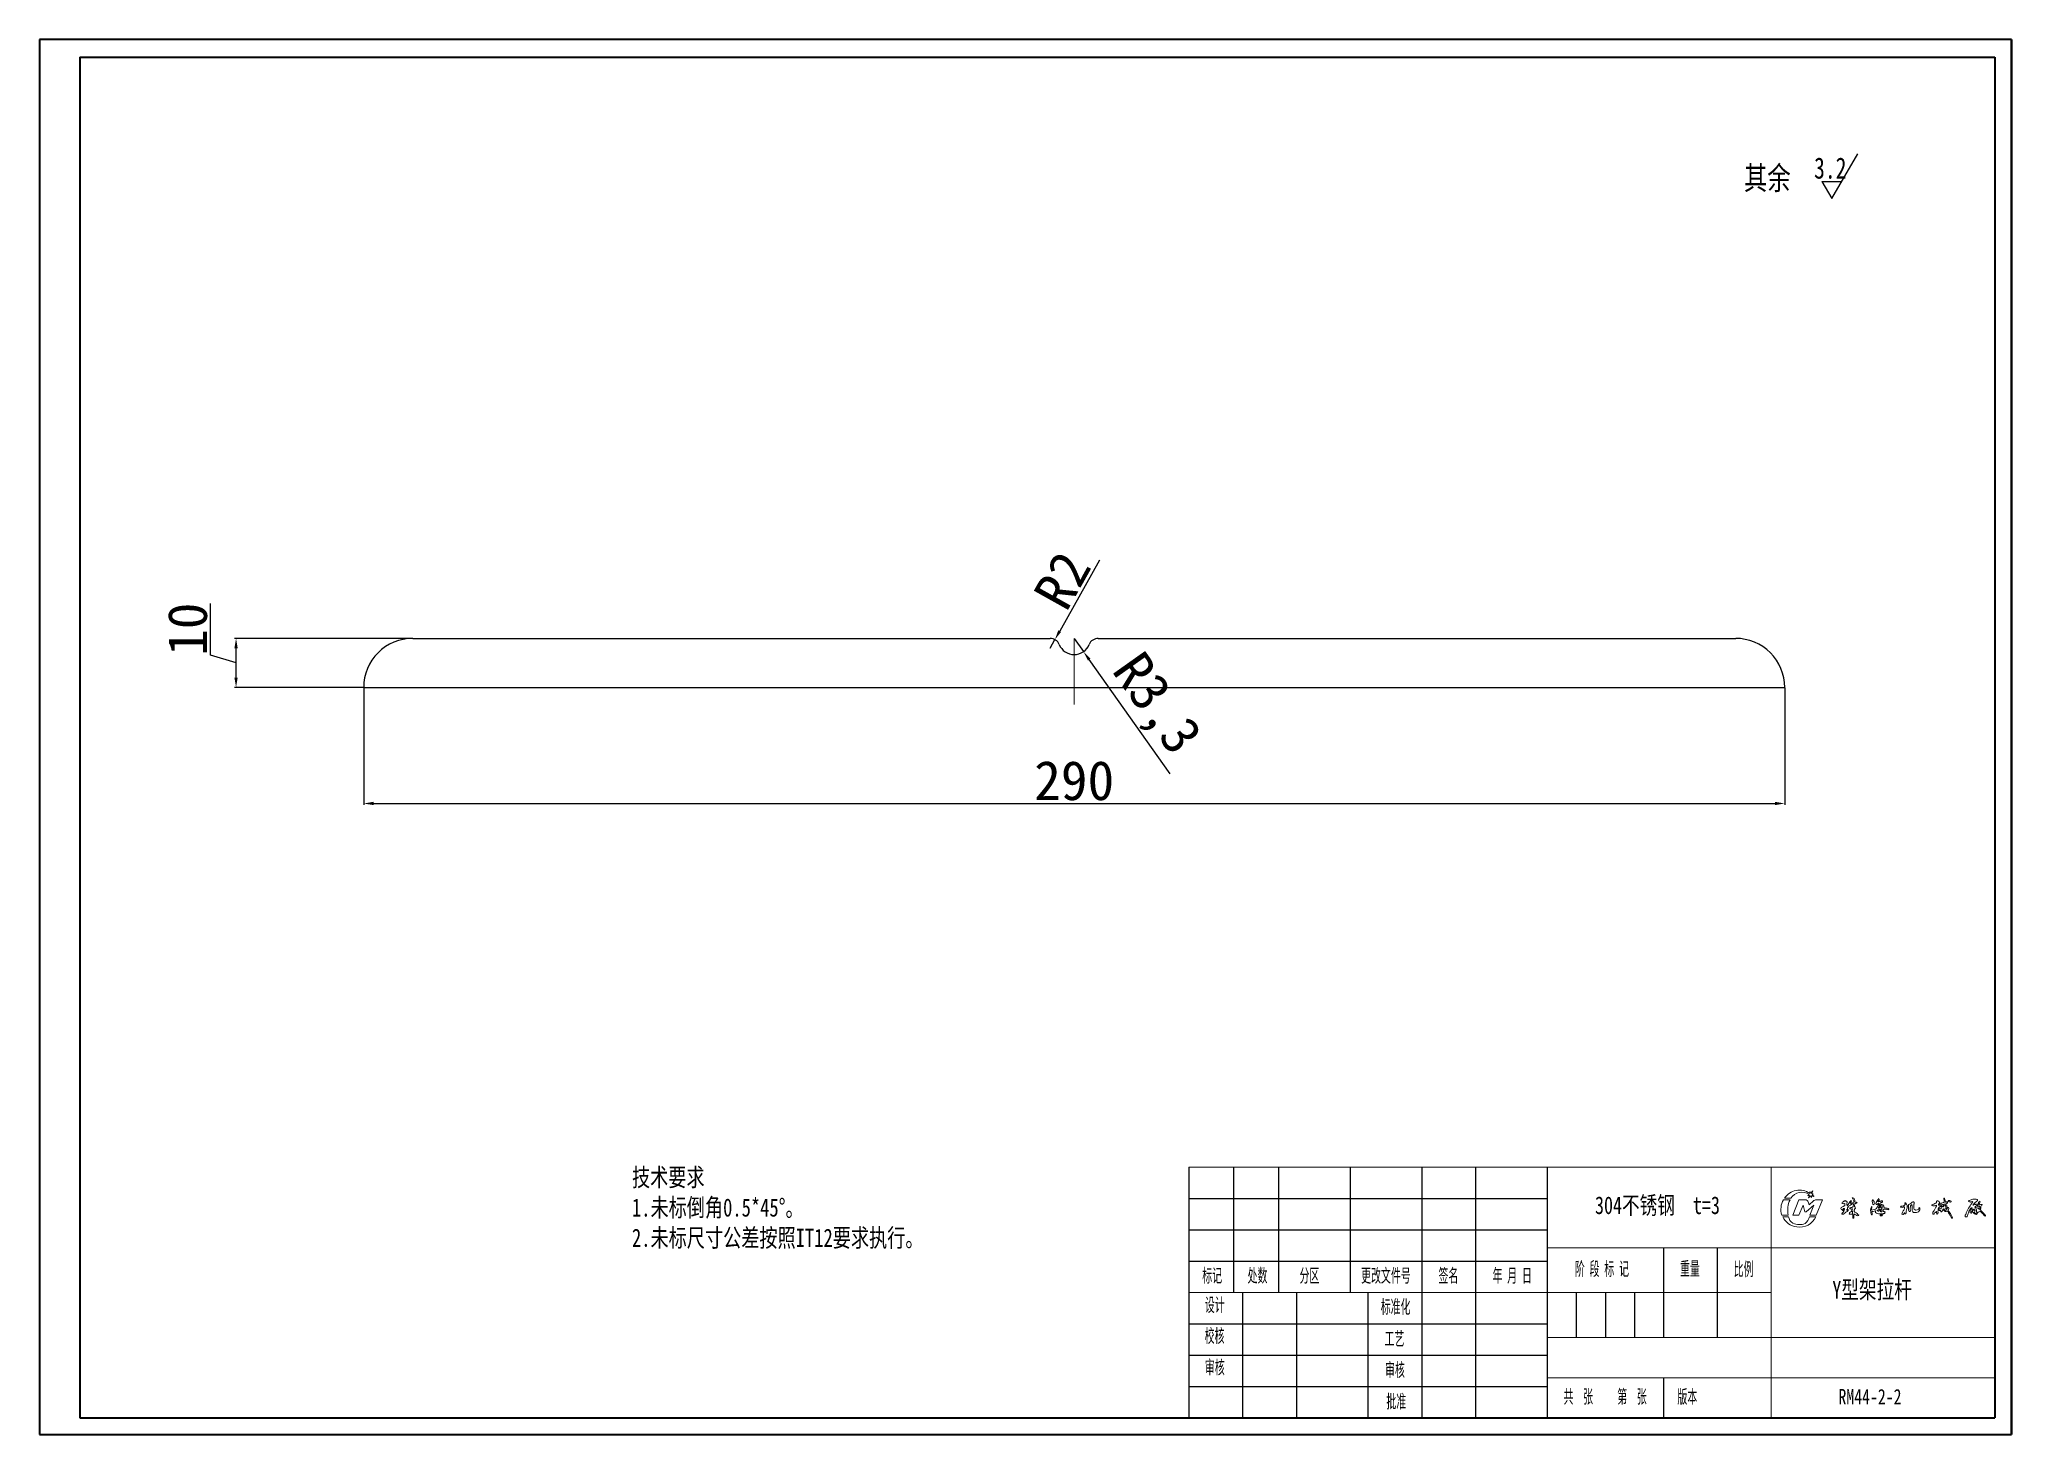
# Model space of a CAD drawing. Header units: millimetres. Extents: x 33 to 1854, y -1438 to 193.
# Drawn here: x 1451.3 to 1853.7, y -1437.9 to -1153.2 of the extents above; entities outside this region: 16.
import ezdxf

# ---------------------------------------------------------------- set-up
doc = ezdxf.new("R2010")
doc.units = ezdxf.units.MM
doc.linetypes.add('ACAD_ISO04W100', pattern=[30, 24, -3, 0, -3])
for name, color, linetype in [('10', 7, 'Continuous'), ('5', 7, 'Continuous'), ('9', 7, 'Continuous')]:
    doc.layers.add(name, color=color, linetype=linetype)
doc.layers.add('中心线', color=6, linetype='ACAD_ISO04W100', lineweight=0)
doc.layers.add('尺寸线', color=100, linetype='Continuous', lineweight=5)
doc.styles.add('SLDTEXTSTYLE1', font='TXT', dxfattribs={"width": 0.7, "bigfont": 'bigfont'})
doc.dimstyles.new('ISO-25', dxfattribs={"dimtxt": 2.5, "dimasz": 2.5, "dimexe": 1.25, "dimexo": 0.625, "dimtad": 1, "dimtxsty": 'Standard', "dimcen": 2.5, "dimadec": 0, "dimazin": 0, "dimtfac": 1, "dimtmove": 0, "dimatfit": 3, "dimfxl": 1, "dimarcsym": 0})

# ---------------------------------------------------------------- blocks, each defined once
blk = doc.blocks.new('*D66')
at = {"layer": 'Defpoints', "color": 0, "transparency": 16777216}
for p in [(1517.45, -1285.42), (1807.45, -1285.42), (1807.45, -1309.11)]:
    blk.add_point(p, dxfattribs=at)
at = {"layer": '尺寸线', "color": 0, "lineweight": -2, "transparency": 16777216}
for p, q in [((1517.45, -1285.52), (1517.45, -1309.41)), ((1807.45, -1285.52), (1807.45, -1309.41)), ((1519.45, -1309.11), (1805.45, -1309.11))]:
    blk.add_line(p, q, dxfattribs=at)
at = {"layer": '尺寸线', "color": 0, "transparency": 16777216}
for points in [[(1519.45, -1308.77), (1519.45, -1309.44), (1517.45, -1309.11)], [(1805.45, -1308.77), (1805.45, -1309.44), (1807.45, -1309.11)]]:
    blk.add_solid(points, dxfattribs=at)
at = {"layer": '尺寸线', "color": 0, "transparency": 16777216, "insert": (1662.45, -1304.48), "char_height": 8, "attachment_point": 5}
blk.add_mtext('290', dxfattribs=at)
blk = doc.blocks.new('*D67')
at = {"layer": 'Defpoints', "color": 0, "transparency": 16777216}
for p in [(1491.4, -1275.42), (1527.45, -1275.42), (1517.45, -1285.42)]:
    blk.add_point(p, dxfattribs=at)
at = {"layer": '尺寸线', "color": 0, "lineweight": -2, "transparency": 16777216}
for p, q in [((1486.16, -1278.85), (1486.16, -1268.27)), ((1527.35, -1275.42), (1491.1, -1275.42)), ((1491.4, -1280.42), (1486.16, -1278.85)), ((1491.4, -1283.42), (1491.4, -1277.42)), ((1517.35, -1285.42), (1491.1, -1285.42))]:
    blk.add_line(p, q, dxfattribs=at)
at = {"layer": '尺寸线', "color": 0, "transparency": 16777216}
for points in [[(1491.06, -1277.42), (1491.73, -1277.42), (1491.4, -1275.42)], [(1491.06, -1283.42), (1491.73, -1283.42), (1491.4, -1285.42)]]:
    blk.add_solid(points, dxfattribs=at)
at = {"layer": '尺寸线', "color": 0, "transparency": 16777216, "insert": (1481.53, -1273.56), "char_height": 8, "attachment_point": 5, "rotation": 90}
blk.add_mtext('10', dxfattribs=at)
blk = doc.blocks.new('*D68')
at = {"layer": 'Defpoints', "color": 0, "transparency": 16777216}
for p in [(1662.45, -1275.42), (1664.35, -1278.11)]:
    blk.add_point(p, dxfattribs=at)
at = {"layer": '尺寸线', "color": 0, "lineweight": -2, "transparency": 16777216}
for p, q in [((1662.45, -1275.42), (1664.35, -1278.11)), ((1682.05, -1303.06), (1665.51, -1279.74))]:
    blk.add_line(p, q, dxfattribs=at)
at = {"layer": '尺寸线', "color": 0, "transparency": 16777216}
blk.add_solid([(1665.78, -1279.55), (1665.24, -1279.94), (1664.35, -1278.11)], dxfattribs=at)
at = {"layer": '尺寸线', "color": 0, "transparency": 16777216, "insert": (1678.67, -1289.16), "char_height": 8, "attachment_point": 5, "rotation": 305.3401}
blk.add_mtext('R3,3', dxfattribs=at)
blk = doc.blocks.new('*D69')
at = {"layer": 'Defpoints', "color": 0, "transparency": 16777216}
for p in [(1658.51, -1275.67), (1657.54, -1277.42)]:
    blk.add_point(p, dxfattribs=at)
at = {"layer": '尺寸线', "color": 0, "lineweight": -2, "transparency": 16777216}
for p, q in [((1667.58, -1259.46), (1659.49, -1273.93)), ((1657.54, -1277.42), (1658.51, -1275.67))]:
    blk.add_line(p, q, dxfattribs=at)
at = {"layer": '尺寸线', "color": 0, "transparency": 16777216}
blk.add_solid([(1659.2, -1273.77), (1659.78, -1274.09), (1658.51, -1275.67)], dxfattribs=at)
at = {"layer": '尺寸线', "color": 0, "transparency": 16777216, "insert": (1659.99, -1263.56), "char_height": 8, "attachment_point": 5, "rotation": 60.7833}
blk.add_mtext('R2', dxfattribs=at)

msp = doc.modelspace()

# ---------------------------------------------------------------- linework, layer by layer
for p, q in [((1817.059, -1185.639), (1822.395, -1176.567)), ((1815.047, -1182.218), (1817.059, -1185.639)), ((1815.047, -1182.218), (1819.071, -1182.218))]:
    msp.add_line(p, q)
at = {"color": 7, "linetype": 'Continuous', "lineweight": 25}
for p, q in [((1527.446, -1275.42), (1657.538, -1275.42)), ((1667.354, -1275.42), (1797.446, -1275.42)), ((1517.446, -1285.42), (1807.446, -1285.42))]:
    msp.add_line(p, q, dxfattribs=at)
for centre, radius, start, end in [((1527.446, -1285.42), 10, 90.00001, 180.00005), ((1657.538, -1277.42), 2, 22.17015, 90.00002), ((1667.354, -1277.42), 2, 89.99998, 157.82985), ((1797.446, -1285.42), 10, 359.99995, 89.99999), ((1662.446, -1275.42), 3.3, 202.17015, 337.82985)]:
    msp.add_arc(centre, radius, start, end, dxfattribs=at)
at = {"layer": '10', "color": 7, "lineweight": 15}
for p, q in [((1804.66, -1383.315), (1804.66, -1408.905)), ((1758.963, -1399.766), (1850.357, -1399.766)), ((1685.847, -1408.905), (1804.66, -1408.905)), ((1804.66, -1408.905), (1804.66, -1434.496)), ((1758.963, -1418.045), (1850.357, -1418.045)), ((1758.963, -1426.286), (1850.357, -1426.286))]:
    msp.add_line(p, q, dxfattribs=at)
at = {"layer": '5', "color": 7, "lineweight": 15}
for p, q in [((1685.847, -1383.315), (1850.357, -1383.315)), ((1685.847, -1383.315), (1850.357, -1383.315)), ((1812.545, -1388.667), (1812.581, -1388.396)), ((1812.64, -1388.384), (1812.794, -1388.644)), ((1812.794, -1388.644), (1813.185, -1388.159)), ((1813.206, -1388.172), (1812.969, -1388.727)), ((1807.22, -1389.977), (1808.547, -1389.977)), ((1808.705, -1389.668), (1807.422, -1389.668)), ((1809.076, -1393.081), (1810.348, -1389.992)), ((1810.348, -1389.992), (1811.647, -1389.992)), ((1811.217, -1391.04), (1810.353, -1393.081)), ((1811.587, -1392.436), (1811.217, -1391.04)), ((1811.858, -1392.436), (1811.587, -1392.436)), ((1813.398, -1391.082), (1811.858, -1392.436)), ((1812.156, -1389.065), (1812.447, -1388.872)), ((1812.516, -1389.088), (1812.163, -1389.088)), ((1812.258, -1390.404), (1812.429, -1391.01)), ((1812.318, -1389.585), (1812.516, -1389.088)), ((1812.697, -1389.18), (1812.339, -1389.598)), ((1812.429, -1391.01), (1813.296, -1390.199)), ((1812.589, -1393.091), (1813.398, -1391.082)), ((1812.86, -1389.461), (1812.697, -1389.18)), ((1812.922, -1389.158), (1812.919, -1389.446)), ((1813.34, -1389.305), (1812.922, -1389.158)), ((1812.969, -1388.727), (1813.276, -1388.736)), ((1813.284, -1388.758), (1813.052, -1388.932)), ((1813.052, -1388.932), (1813.372, -1389.253)), ((1813.867, -1389.992), (1815.154, -1389.992)), ((1815.154, -1389.992), (1813.871, -1393.091)), ((1819.393, -1391.792), (1819.356, -1391.84)), ((1819.524, -1392.003), (1819.467, -1392.187)), ((1819.509, -1392.308), (1819.659, -1391.867)), ((1819.617, -1391.236), (1819.697, -1391.188)), ((1819.739, -1390.809), (1819.662, -1390.767)), ((1820.198, -1391.173), (1820.285, -1391.184)), ((1820.217, -1392.045), (1820.276, -1391.974)), ((1820.276, -1391.974), (1820.368, -1391.984)), ((1820.73, -1391.786), (1820.724, -1391.701)), ((1820.813, -1391.817), (1820.73, -1391.786)), ((1820.855, -1390.635), (1820.89, -1390.709)), ((1821.291, -1391.87), (1821.238, -1391.814)), ((1821.255, -1392.465), (1821.28, -1392.859)), ((1821.313, -1392.366), (1821.312, -1392.302)), ((1821.343, -1393.045), (1821.313, -1392.366)), ((1821.475, -1390.808), (1821.394, -1390.774)), ((1821.855, -1390.703), (1821.774, -1390.739)), ((1825.139, -1391.412), (1825.204, -1391.373)), ((1825.217, -1392.428), (1825.208, -1392.515)), ((1825.292, -1392.377), (1825.217, -1392.428)), ((1825.336, -1390.006), (1825.413, -1389.964)), ((1825.413, -1389.964), (1825.494, -1390.004)), ((1825.969, -1392.318), (1825.912, -1392.259)), ((1825.969, -1392.412), (1825.969, -1392.318)), ((1826.485, -1390.217), (1826.473, -1390.309)), ((1826.632, -1390.094), (1826.485, -1390.217)), ((1826.534, -1391.632), (1826.564, -1391.67)), ((1826.556, -1389.746), (1826.649, -1389.764)), ((1826.729, -1391.025), (1826.587, -1391.573)), ((1826.642, -1392.31), (1826.691, -1392.239)), ((1826.685, -1390.753), (1826.662, -1390.682)), ((1826.719, -1392.049), (1826.783, -1392.006)), ((1826.73, -1391.386), (1826.781, -1391.145)), ((1826.891, -1391.34), (1826.783, -1391.417)), ((1826.829, -1391.451), (1826.883, -1391.409)), ((1826.919, -1391.405), (1826.957, -1391.437)), ((1827.274, -1391.649), (1827.244, -1391.845)), ((1827.304, -1391.963), (1827.359, -1391.524)), ((1827.898, -1392.439), (1827.937, -1392.505)), ((1828.7, -1391.861), (1828.688, -1391.953)), ((1831.145, -1391.472), (1831.096, -1391.422)), ((1831.6, -1391.473), (1831.484, -1391.531)), ((1831.887, -1391.46), (1831.809, -1391.412)), ((1831.902, -1391.573), (1831.887, -1391.46)), ((1831.986, -1390.669), (1832.009, -1390.572)), ((1832.009, -1390.572), (1832.104, -1390.573)), ((1832.441, -1391.099), (1832.521, -1391.181)), ((1832.723, -1390.968), (1832.702, -1391.066)), ((1832.864, -1392.34), (1832.96, -1392.349)), ((1833.149, -1391.201), (1833.201, -1391.115)), ((1833.342, -1390.971), (1833.409, -1391.016)), ((1838.437, -1392.445), (1838.422, -1392.349)), ((1838.432, -1390.509), (1838.44, -1390.302)), ((1838.875, -1391.141), (1838.953, -1391.172)), ((1839.013, -1391.474), (1838.946, -1391.496)), ((1839.113, -1390.584), (1839.111, -1390.67)), ((1839.403, -1391.087), (1839.161, -1391.34)), ((1839.326, -1392.2), (1839.244, -1392.153)), ((1839.424, -1392.43), (1839.332, -1392.411)), ((1839.378, -1391.399), (1839.515, -1391.254)), ((1839.892, -1390.852), (1839.652, -1390.924)), ((1839.867, -1391.044), (1839.995, -1391.024)), ((1839.894, -1391.906), (1839.874, -1391.815)), ((1839.882, -1391.368), (1839.882, -1391.291)), ((1839.892, -1389.714), (1839.92, -1389.634)), ((1839.934, -1389.804), (1839.892, -1389.714)), ((1840.36, -1390.774), (1839.892, -1390.852)), ((1840.004, -1392.164), (1839.928, -1392.21)), ((1839.977, -1390.103), (1839.934, -1389.804)), ((1840.156, -1391.999), (1840.004, -1392.164)), ((1840.017, -1391.027), (1840.097, -1391.105)), ((1840.113, -1392.201), (1840.266, -1392.171)), ((1840.214, -1391.722), (1840.198, -1391.742)), ((1840.204, -1391.315), (1840.305, -1391.287)), ((1840.241, -1390.395), (1840.31, -1390.46)), ((1840.593, -1391.585), (1840.606, -1391.684)), ((1840.606, -1391.684), (1840.691, -1391.759)), ((1840.758, -1391.494), (1840.845, -1391.517)), ((1840.867, -1391.984), (1840.817, -1392.064)), ((1840.863, -1390.087), (1840.82, -1390.18)), ((1840.82, -1390.18), (1840.894, -1390.263)), ((1841.424, -1390.331), (1841.388, -1390.231)), ((1845.709, -1391.699), (1845.683, -1391.627)), ((1845.693, -1392.354), (1845.71, -1392.258)), ((1845.818, -1392.506), (1845.693, -1392.354)), ((1845.874, -1391.071), (1845.968, -1391.086)), ((1846.197, -1392.506), (1846.123, -1392.571)), ((1846.316, -1391.406), (1846.275, -1391.511)), ((1846.98, -1391.402), (1846.884, -1391.398)), ((1847.112, -1390.898), (1847.074, -1390.998)), ((1847.074, -1390.998), (1847.109, -1391.068)), ((1847.294, -1390.285), (1847.355, -1390.363)), ((1847.678, -1390.925), (1847.748, -1391)), ((1808.184, -1393.081), (1806.871, -1393.086)), ((1807.055, -1393.425), (1808.237, -1393.425)), ((1810.353, -1393.081), (1809.076, -1393.081)), ((1812.494, -1393.425), (1813.793, -1393.425)), ((1813.871, -1393.091), (1812.589, -1393.091)), ((1819.097, -1392.9), (1819.122, -1392.819)), ((1820.692, -1392.902), (1820.632, -1392.835)), ((1821.41, -1393.753), (1821.363, -1393.682)), ((1821.583, -1393.649), (1821.579, -1393.731)), ((1822.555, -1393.119), (1822.52, -1393.188)), ((1825.22, -1393.04), (1825.145, -1393.031)), ((1825.275, -1392.972), (1825.22, -1393.04)), ((1826.929, -1393.155), (1826.931, -1393.072)), ((1827.576, -1392.807), (1827.498, -1392.833)), ((1827.88, -1392.679), (1827.847, -1392.765)), ((1831.601, -1392.96), (1831.526, -1392.982)), ((1831.952, -1392.645), (1831.869, -1392.644)), ((1831.972, -1392.761), (1831.952, -1392.645)), ((1832.166, -1392.81), (1832.077, -1392.858)), ((1837.934, -1392.839), (1837.86, -1392.911)), ((1838.616, -1392.866), (1838.563, -1392.936)), ((1841.679, -1393.725), (1841.588, -1393.749))]:
    msp.add_line(p, q, dxfattribs=at)
for centre, radius, start, end in [((1810.449, -1391.551), 3.565, 53.99854, 148.11308), ((1810.964, -1391.095), 2.672, 56.30183, 147.72417), ((1812.613, -1388.4), 0.0316, 30.5695, 172.24527), ((1813.195, -1388.167), 0.0126, 336.84757, 141.15035), ((1810.307, -1391.898), 3.636, 148.10678, 199.0712), ((1812.474, -1392.009), 4.422, 152.64769, 194.03749), ((1811.691, -1390.586), 0.596, 17.84837, 94.25997), ((1812.163, -1389.076), 0.0126, 123.59808, 270), ((1812.33, -1389.59), 0.0126, 158.25924, 319.48501), ((1812.887, -1389.446), 0.0316, 210.0475, 359.33925), ((1813.276, -1388.748), 0.0126, 306.89987, 88.42974), ((1813.941, -1391.088), 1.098, 93.88116, 125.93911), ((1813.35, -1389.275), 0.0316, 250.62338, 44.9943), ((1819.194, -1391.722), 0.275, 111.73471, 250.43201), ((1818.458, -1390.024), 1.576, 293.74076, 304.37866), ((1818.71, -1392.802), 0.909, 52.03613, 64.44068), ((1821.676, -1394.664), 3.15, 135.77997, 144.14487), ((1819.406, -1390.717), 0.267, 115.88205, 173.9154), ((1819.369, -1390.355), 0.405, 235.55963, 273.09561), ((1820.479, -1390.762), 1.793, 227.57647, 233.63482), ((1819.411, -1390.483), 0.122, 90.16643, 177.15274), ((1819.658, -1391.811), 0.576, 94.00789, 122.49705), ((1819.462, -1391.856), 0.107, 171.39316, 285.58996), ((1819.541, -1390.218), 0.562, 254.45682, 282.35154), ((1819.474, -1391.834), 0.0923, 67.96471, 152.63215), ((1819.66, -1390.524), 0.298, 95.00357, 146.77594), ((1819.434, -1392.177), 0.0341, 236.67345, 342.78491), ((1819.112, -1392.185), 0.416, 317.34984, 342.87309), ((1819.491, -1391.993), 0.0341, 342.78491, 91.18323), ((1819.382, -1391.253), 0.512, 284.42988, 294.48738), ((1819.597, -1391.765), 0.0463, 338.4925, 93.47325), ((1820.698, -1393.628), 1.368, 123.39982, 142.88236), ((1819.791, -1390.359), 0.205, 40.56591, 139.98771), ((1819.568, -1391.843), 0.0944, 345.40153, 40.67624), ((1819.208, -1391.012), 0.519, 340.21454, 1.49825), ((1819.309, -1390.877), 0.436, 343.75878, 9.03261), ((1818.508, -1390.065), 2.816, 300.69424, 306.31765), ((1819.384, -1391.357), 1.264, 55.36323, 63.54781), ((1819.691, -1391.772), 0.52, 317.22654, 337.38014), ((1820.09, -1391.986), 0.14, 262.75607, 335.03996), ((1821.009, -1389.925), 0.988, 203.40216, 213.911), ((1820.9, -1390.857), 0.769, 170.36434, 204.19773), ((1819.829, -1390.54), 0.366, 328.87571, 9.96208), ((1819.855, -1391.719), 0.404, 321.28638, 0.14287), ((1820.921, -1393.075), 1.052, 125.14715, 135.17814), ((1820.418, -1391.682), 0.163, 96.06335, 192.77441), ((1819.831, -1390.937), 0.517, 331.4243, 351.08691), ((1820.252, -1392.079), 0.15, 295.09104, 39.4683), ((1820.574, -1391.107), 0.249, 117.42123, 158.79048), ((1820.624, -1391.521), 0.295, 90.76751, 143.3679), ((1820.215, -1391.447), 0.2, 338.26911, 30.74864), ((1820.694, -1390.927), 0.238, 126.9119, 170.0414), ((1819.409, -1390.192), 1.265, 334.47962, 342.72974), ((1821.497, -1391.031), 0.994, 131.13318, 152.18921), ((1820.324, -1390.568), 0.721, 294.24208, 316.26159), ((1820.821, -1392.708), 0.16, 96.00648, 160.44021), ((1821.044, -1392.068), 0.487, 99.81165, 131.03223), ((1819.539, -1391.303), 1.775, 315.43317, 324.4382), ((1821.023, -1391.508), 0.374, 235.83347, 305.07277), ((1820.996, -1390.308), 0.155, 71.26752, 170.74483), ((1821.776, -1391.987), 1.309, 127.31067, 135.32762), ((1821.377, -1390.777), 0.542, 145.51709, 164.82413), ((1821.182, -1391.269), 0.632, 93.20974, 117.52757), ((1820.118, -1389.819), 1.041, 321.3255, 331.19696), ((1821.082, -1391.708), 0.17, 72.56929, 135.4047), ((1820.819, -1390.506), 0.469, 290.38055, 312.91964), ((1826.625, -1396.933), 7.278, 138.66815, 140.81882), ((1820.935, -1390.231), 0.131, 316.66988, 32.3132), ((1821.146, -1391.254), 0.291, 267.43343, 338.97668), ((1821.17, -1390.487), 0.363, 264.95169, 308.03305), ((1821.354, -1390.916), 0.346, 81.92744, 126.67163), ((1820.847, -1391.805), 0.449, 314.20692, 351.58046), ((1821.1, -1392.313), 0.118, 312.80177, 359.72413), ((1821.222, -1392.391), 0.043, 191.77564, 274.76943), ((1821.267, -1392.328), 0.0517, 30.37273, 163.99607), ((1821.221, -1392.467), 0.0341, 3.57579, 82.82114), ((1821.34, -1389.717), 0.118, 66.69586, 147.69693), ((1821.217, -1389.836), 0.184, 25.63936, 82.80869), ((1820.507, -1390.289), 1.025, 356.13915, 31.29985), ((1821.374, -1389.954), 0.345, 12.6009, 87.89792), ((1821.342, -1390.393), 0.191, 288.53917, 10.41098), ((1827.038, -1392.116), 5.671, 169.54971, 172.32807), ((1820.63, -1390.905), 0.851, 347.61238, 6.50537), ((1822.184, -1392.256), 0.575, 166.95309, 194.40932), ((1819.488, -1391.184), 2.335, 336.20184, 340.66322), ((1822.491, -1391.247), 1.44, 233.13321, 244.16571), ((1822.086, -1391.331), 0.4, 159.46151, 185.23184), ((1822.33, -1390.815), 0.847, 220.65354, 233.05021), ((1821.87, -1391.928), 0.182, 130.87673, 189.16745), ((1821.129, -1390.173), 0.653, 346.7386, 26.84101), ((1823.142, -1391.259), 1.433, 166.56195, 177.22767), ((1822.248, -1390.9), 0.5, 161.24927, 183.02782), ((1821.651, -1391.575), 0.238, 294.8967, 339.12946), ((1821.98, -1390.363), 0.22, 169.41921, 216.93768), ((1821.941, -1389.933), 0.578, 256.37479, 283.87397), ((1819.817, -1392.214), 2.13, 15.08818, 19.81229), ((1821.905, -1390.182), 0.523, 264.49128, 284.4301), ((1820.588, -1394.777), 2.572, 40.12015, 60.26806), ((1819.868, -1387.541), 3.822, 304.54577, 308.42677), ((1822.117, -1390.697), 0.206, 52.06811, 100.59966), ((1825.417, -1392.184), 0.466, 172.67696, 206.24608), ((1823.115, -1391.644), 1.901, 345.35926, 353.68154), ((1828.084, -1392.022), 3.107, 186.8083, 198.94544), ((1825.638, -1392.006), 0.651, 150.43685, 166.48195), ((1823.941, -1391.258), 1.209, 339.33731, 352.68595), ((1825.59, -1391.93), 0.448, 165.44538, 199.15041), ((1824.62, -1391.535), 0.606, 332.22312, 15.46446), ((1824.419, -1388.061), 4.085, 280.54822, 288.24676), ((1824.257, -1392.887), 1.021, 355.24294, 21.39194), ((1825.143, -1390.244), 2.138, 273.97991, 278.85581), ((1825.74, -1390.161), 0.433, 159.05098, 196.84599), ((1826.639, -1390.247), 1.314, 181.72603, 206.7303), ((1827.96, -1389.959), 2.644, 199.4082, 203.32193), ((1825.834, -1392.947), 0.692, 83.52515, 121.48032), ((1825.663, -1390.005), 0.169, 179.85433, 247.00262), ((1825.304, -1390.591), 0.474, 298.71089, 345.13535), ((1824.894, -1390.582), 0.82, 4.16649, 30.95386), ((1825.545, -1390.9), 1.052, 278.35182, 308.34024), ((1826.922, -1390.302), 1.23, 190.29648, 199.45662), ((1826.224, -1392.444), 0.258, 172.86773, 253.42089), ((1827.067, -1390.883), 1.001, 144.34957, 170.68907), ((1824.576, -1391.254), 1.595, 13.13159, 19.52313), ((1826.235, -1390.788), 0.149, 224.4428, 331.22424), ((1825.871, -1391.474), 0.412, 322.56195, 347.73017), ((1820.6, -1387.136), 6.479, 330.76649, 333.99261), ((1827.028, -1391.875), 0.817, 144.60088, 157.4718), ((1826.456, -1392.146), 0.142, 147.82, 225.32738), ((1827.072, -1393.802), 1.881, 91.09513, 113.0134), ((1826.89, -1390.532), 1.796, 252.69997, 262.0361), ((1825.853, -1391.11), 0.586, 330.18511, 347.99972), ((1826.535, -1390.913), 0.178, 102.74047, 162.33987), ((1821.725, -1387.092), 5.513, 328.44852, 331.21479), ((1828.399, -1392.245), 2.218, 143.38742, 152.8231), ((1826.61, -1390.078), 0.269, 239.46341, 298.59173), ((1826.629, -1390.854), 0.175, 78.85274, 139.1547), ((1826.952, -1391.958), 0.53, 133.38991, 142.03165), ((1826.667, -1391.227), 0.456, 256.87561, 276.74517), ((1825.55, -1390.409), 1.187, 334.36531, 343.16404), ((1826.46, -1389.883), 0.272, 309.16772, 348.94294), ((1824.876, -1390.676), 1.994, 21.79876, 27.21515), ((1827.305, -1392.234), 0.615, 162.46075, 180.49175), ((1826.739, -1391.599), 0.0823, 257.35369, 8.59842), ((1827.308, -1391.327), 0.653, 135.77568, 152.49696), ((1826.764, -1391.389), 0.0337, 174.36274, 305.45423), ((1826.75, -1390.042), 0.272, 267.65225, 307.84646), ((1826.903, -1391.224), 0.146, 132.13492, 147.01586), ((1826.632, -1392.407), 0.428, 30.60002, 69.33977), ((1826.944, -1391.254), 0.196, 87.96358, 135.13708), ((1826.85, -1391.478), 0.0337, 128.13944, 185.70466), ((1827.543, -1391.508), 0.727, 177.83307, 186.1836), ((1829.014, -1392.035), 2.466, 145.28134, 151.83317), ((1826.904, -1391.435), 0.0337, 62.84712, 128.13944), ((1826.767, -1391.132), 0.242, 300.7695, 314.15184), ((1827.174, -1391.201), 0.978, 94.04097, 105.21873), ((1827.431, -1392.177), 1.002, 110.46738, 119.5821), ((1826.401, -1389.896), 1.286, 295.31345, 303.35768), ((1822.874, -1391.152), 4.255, 343.36215, 345.88869), ((1827.125, -1392.161), 0.272, 230.0997, 288.7629), ((1827.724, -1390.846), 0.969, 217.59684, 226.2384), ((1826.905, -1390.419), 0.227, 291.27437, 335.76256), ((1826.836, -1390.92), 1.021, 281.26614, 291.01765), ((1827.179, -1391.483), 0.139, 206.74106, 293.2294), ((1827.2, -1391.359), 0.17, 358.35224, 134.77651), ((1827.583, -1391.972), 1.812, 99.23738, 105.30645), ((1827.255, -1391.225), 0.294, 48.73299, 120.01574), ((1827.177, -1390.095), 0.422, 261.14893, 286.60528), ((1827.21, -1391.84), 0.0337, 255.96963, 351.74296), ((1827.127, -1392.293), 0.152, 304.08962, 16.85772), ((1827.24, -1391.644), 0.0337, 351.74296, 101.99256), ((1826.606, -1392.032), 0.701, 341.9753, 5.65657), ((1827.278, -1390.365), 0.182, 29.98959, 85.48529), ((1826.888, -1390.096), 0.575, 315.36404, 341.91805), ((1826.895, -1391.412), 0.477, 346.49377, 5.8595), ((1827.261, -1391.396), 0.435, 28.24187, 64.4197), ((1828.448, -1392.272), 0.908, 155.57345, 184.64559), ((1827.699, -1392.126), 0.269, 234.80046, 273.26907), ((1827.723, -1392.164), 0.286, 74.17181, 110.67067), ((1827.551, -1391.303), 0.146, 338.24435, 50.47087), ((1827.901, -1391.435), 0.227, 160.09577, 229.41631), ((1827.554, -1393.446), 1.064, 71.13597, 81.36517), ((1827.963, -1390.266), 1.357, 261.08588, 268.85479), ((1827.911, -1392.842), 0.959, 74.94063, 96.59662), ((1828.461, -1392.774), 0.589, 152.8165, 170.71013), ((1827.322, -1396.739), 5.152, 78.08665, 83.14928), ((1828.647, -1390.731), 1.28, 247.66272, 259.89858), ((1828.358, -1392.136), 0.439, 38.77309, 86.38804), ((1828.506, -1391.632), 0.369, 256.86653, 299.54845), ((1831.227, -1391.443), 0.133, 88.61056, 171.00204), ((1831.648, -1389.585), 1.953, 255.08217, 265.17792), ((1830.416, -1387.712), 3.689, 282.75949, 289.69337), ((1831.863, -1392.808), 0.492, 142.60953, 185.5261), ((1828.67, -1390.682), 3.346, 326.89245, 332.27689), ((1830.937, -1388.79), 2.763, 283.87896, 288.39849), ((1830.452, -1391.371), 1.464, 323.66249, 352.08888), ((1831.621, -1390.8), 0.387, 275.53426, 19.80089), ((1831.65, -1391), 0.623, 8.57633, 43.3212), ((1831.447, -1392.473), 0.794, 334.88556, 4.48875), ((1834.519, -1392.431), 2.28, 174.6877, 179.49849), ((1834.169, -1392.616), 1.961, 150.74152, 168.3445), ((1832.522, -1390.85), 0.262, 192.53939, 251.94565), ((1832.834, -1391.52), 0.4, 157.77031, 200.13057), ((1832.207, -1391.187), 0.315, 324.71284, 1.10896), ((1833.324, -1391.912), 0.629, 176.21977, 222.91089), ((1828.161, -1391.343), 4.567, 353.37041, 358.4457), ((1831.587, -1391.332), 1.147, 353.22326, 13.37655), ((1833.081, -1391.448), 0.598, 97.62492, 126.71996), ((1832.79, -1392.055), 0.339, 299.96091, 333.97474), ((1832.89, -1390.571), 0.305, 291.38328, 329.59079), ((1833.829, -1391.758), 0.763, 168.09333, 190.89099), ((1837.004, -1391.843), 3.926, 180.85757, 185.26996), ((1827.647, -1390.469), 5.55, 348.24412, 352.41924), ((1832.466, -1389.631), 1.292, 302.1333, 311.08782), ((1832.547, -1390.329), 1.022, 309.7516, 321.08318), ((1835.109, -1393.197), 3.153, 121.01497, 124.68213), ((1831.409, -1391.417), 2.04, 359.98446, 11.3371), ((1837.02, -1391.518), 3.573, 178.38568, 183.24953), ((1830.661, -1391.988), 2.805, 1.34932, 5.47816), ((1834.273, -1392.01), 0.813, 173.7747, 209.46668), ((1833.663, -1390.621), 0.218, 345.38413, 144.80873), ((1832.892, -1393.355), 1.16, 44.49478, 54.49986), ((1834.091, -1391.045), 1.542, 256.03282, 286.0682), ((1837.065, -1391.326), 3.287, 171.97534, 186.07816), ((1833.302, -1391.916), 0.55, 5.2333, 26.02074), ((1832.952, -1390.474), 0.944, 335.38476, 347.64566), ((1833.991, -1391.866), 0.141, 179.65304, 263.12671), ((1834.135, -1391.843), 0.229, 225.36565, 276.03531), ((1834.252, -1391.081), 0.994, 264.62119, 299.72766), ((1834.322, -1391.822), 0.732, 285.56644, 4.42241), ((1834.616, -1391.753), 0.231, 304.03292, 19.3571), ((1835.024, -1391.822), 0.24, 97.374, 142.60412), ((1834.864, -1391.726), 0.192, 348.07803, 47.47698), ((1837.604, -1391.029), 0.152, 164.68104, 236.53228), ((1836.658, -1387.72), 3.365, 283.75338, 299.43994), ((1837.735, -1390.704), 0.499, 244.58666, 279.90362), ((1838.579, -1392.69), 0.898, 168.75715, 188.62986), ((1838.255, -1392.809), 0.63, 133.79354, 152.12619), ((1842.552, -1395.023), 5.434, 146.2824, 150.59117), ((1837.929, -1390.3), 0.903, 263.10676, 289.05182), ((1835.818, -1390.72), 2.562, 329.85284, 336.70089), ((1838.021, -1392.288), 0.315, 285.90802, 322.94314), ((1841.563, -1393.405), 3.783, 146.00988, 153.76073), ((1838.198, -1390.735), 0.42, 273.57476, 301.33654), ((1838.492, -1392.581), 0.242, 106.80552, 154.70226), ((1838.213, -1390.445), 0.228, 295.73802, 343.67734), ((1838.249, -1391.201), 0.199, 333.32896, 33.04183), ((1839.132, -1392.566), 0.705, 170.09056, 187.70482), ((1838.695, -1390.456), 0.298, 92.38317, 148.90354), ((1838.527, -1390.459), 0.339, 29.05936, 62.6982), ((1840.145, -1392.459), 1.416, 177.52003, 185.77892), ((1836.759, -1392.154), 1.986, 352.93608, 1.78853), ((1839.294, -1392.048), 0.552, 132.14254, 184.52517), ((1838.212, -1391.196), 1.089, 34.18843, 55.84857), ((1839.176, -1390.997), 0.334, 136.29963, 205.60617), ((1839.091, -1391.969), 0.182, 40.82293, 171.14546), ((1839.14, -1391.948), 0.23, 178.40215, 296.86375), ((1839.084, -1391.59), 0.167, 145.75587, 196.87612), ((1838.878, -1390.453), 0.318, 280.30258, 317.03011), ((1839.188, -1391.219), 0.24, 120.06604, 168.66267), ((1839.285, -1391.624), 0.31, 113.55705, 151.15416), ((1839.514, -1391.263), 0.512, 117.32381, 150.67009), ((1839.254, -1391.7), 0.152, 260.33848, 339.3398), ((1839.499, -1390.891), 0.235, 85.12581, 159.15713), ((1839.738, -1392.293), 0.422, 167.22594, 196.26337), ((1839.405, -1391.425), 0.0371, 136.79223, 219.18543), ((1839.118, -1391.619), 0.309, 334.11276, 33.40374), ((1839.6, -1391.262), 0.264, 101.59953, 138.47708), ((1839.929, -1393.407), 1.099, 106.59712, 117.29771), ((1839.542, -1391.279), 0.0371, 50.34535, 136.79223), ((1839.208, -1389.465), 1.232, 284.62522, 298.58625), ((1839.511, -1390.913), 0.0969, 291.61523, 331.22067), ((1840.272, -1390.57), 0.981, 223.91936, 233.06684), ((1839.687, -1391.04), 0.12, 106.57999, 138.65368), ((1838.957, -1392.008), 0.743, 332.27933, 356.40053), ((1839.788, -1391.289), 0.123, 211.8628, 320.3412), ((1839.983, -1392.08), 0.286, 112.33808, 174.96964), ((1839.757, -1390.048), 0.5, 274.63376, 297.53629), ((1840.06, -1391.14), 0.233, 162.39629, 220.38071), ((1839.873, -1391.081), 0.0371, 98.9286, 162.02323), ((1840.56, -1391.984), 0.671, 173.2568, 199.67777), ((1839.962, -1389.762), 0.135, 21.32184, 108.17619), ((1842.39, -1389.877), 2.423, 185.35467, 190.09043), ((1839.842, -1390.384), 0.182, 323.57903, 26.99106), ((1840.001, -1391.061), 0.0371, 63.95188, 98.9286), ((1840.12, -1392.237), 0.0371, 100.81612, 189.86149), ((1841.356, -1391.355), 1.552, 214.91395, 222.13171), ((1839.484, -1390.061), 0.696, 356.92747, 29.94288), ((1840.391, -1391.087), 0.295, 183.43577, 230.57471), ((1839.755, -1391.802), 0.447, 333.79983, 7.70906), ((1841.623, -1389.953), 1.451, 185.74219, 197.75807), ((1840.257, -1391.774), 0.624, 265.22559, 302.16234), ((1840.361, -1391.783), 0.16, 86.59074, 157.39669), ((1840.434, -1391.268), 0.274, 84.32528, 129.54923), ((1839.614, -1391.303), 0.691, 1.34784, 20.86675), ((1840.162, -1391.735), 0.449, 283.29535, 322.17982), ((1840.215, -1389.898), 0.57, 279.60894, 299.35701), ((1840.28, -1390.233), 0.547, 278.36914, 309.82239), ((1839.99, -1391.93), 0.488, 13.91894, 38.73773), ((1839.274, -1391.373), 1.246, 358.63909, 17.65342), ((1840.298, -1391.963), 0.224, 347.88195, 42.25172), ((1840.554, -1390.639), 0.251, 35.28434, 103.784), ((1841.384, -1391.158), 0.899, 195.79593, 208.35528), ((1840.622, -1392.429), 0.13, 17.36706, 104.68947), ((1843.883, -1393.139), 4.094, 139.74669, 142.61696), ((1840.379, -1391.54), 0.382, 324.84653, 6.92606), ((1842.597, -1391.574), 2.022, 203.80113, 217.99314), ((1843.076, -1391.105), 2.454, 203.01254, 219.36768), ((1840.537, -1391.765), 0.396, 326.39261, 38.84945), ((1840.938, -1390.844), 0.76, 53.71884, 95.69989), ((1841.455, -1389.721), 0.78, 224.06332, 255.8517), ((1841.167, -1390.21), 0.284, 289.88514, 334.75238), ((1848.354, -1394.302), 4.187, 150.49191, 158.70448), ((1850.043, -1394.593), 5.829, 144.39322, 156.18351), ((1842.778, -1391.668), 2.376, 333.14693, 340.4125), ((1846.234, -1392.321), 2.467, 103.38514, 121.96981), ((1845.201, -1390.062), 0.32, 211.526, 265.05364), ((1845.839, -1392.606), 0.834, 149.57008, 170.24812), ((1843.615, -1390.983), 1.924, 321.42723, 333.3333), ((1845.41, -1389.839), 0.591, 246.3551, 266.49125), ((1845.527, -1392.479), 0.252, 170.36269, 258.35962), ((1845.967, -1392.379), 0.692, 126.85048, 184.77042), ((1850.104, -1394.115), 5.616, 142.57197, 148.72607), ((1845.766, -1391.941), 0.441, 128.70562, 167.67336), ((1845.722, -1391.246), 0.888, 93.92541, 113.05638), ((1845.369, -1392.509), 0.242, 296.26699, 7.90397), ((1845.501, -1392.155), 0.558, 70.99544, 91.21424), ((1845.778, -1391.943), 0.254, 105.64458, 152.31163), ((1846.676, -1392.358), 1.074, 175.57336, 186.27583), ((1846.118, -1392.441), 0.539, 119.67298, 162.09876), ((1844.866, -1390.22), 0.915, 328.24474, 340.39086), ((1845.738, -1390.577), 0.23, 57.68166, 109.54099), ((1846.249, -1391.587), 1.765, 86.6853, 109.38389), ((1845.67, -1392.032), 0.229, 279.859, 329.55007), ((1846.773, -1391.359), 1.336, 133.02447, 141.47338), ((1845.465, -1393.188), 0.768, 32.44039, 62.65213), ((1846.38, -1392.972), 1.13, 82.49047, 117.89979), ((1845.845, -1391.979), 0.171, 277.86904, 342.46026), ((1846.011, -1391.057), 0.138, 103.22258, 185.78051), ((1846.65, -1391.263), 0.705, 142.55764, 165.52461), ((1846.378, -1391.016), 0.409, 124.03824, 166.83196), ((1845.936, -1392.464), 0.439, 28.2798, 80.59196), ((1845.755, -1391.464), 0.713, 45.42807, 61.96929), ((1847.286, -1391.667), 1.508, 127.55775, 138.95119), ((1845.937, -1392.219), 0.388, 312.22426, 354.53917), ((1846.305, -1390.815), 0.148, 250.82895, 328.87951), ((1846.397, -1391.429), 0.147, 213.84895, 289.59587), ((1846.232, -1391.089), 0.329, 284.86175, 320.05275), ((1846.42, -1390.455), 0.634, 59.89747, 96.25219), ((1846.084, -1389.749), 0.777, 291.36547, 320.75735), ((1846.553, -1391.185), 0.317, 57.89123, 112.61628), ((1846.225, -1392.863), 1.314, 62.90644, 80.31864), ((1846.233, -1390.845), 0.52, 298.95203, 321.00139), ((1846.329, -1392.052), 0.282, 344.00346, 45.24173), ((1843.394, -1392.012), 3.201, 348.99341, 354.35643), ((1846.068, -1392.174), 0.534, 343.37318, 4.79056), ((1846.557, -1391.003), 0.186, 295.25267, 27.83355), ((1846.608, -1390.057), 0.199, 292.93388, 49.26034), ((1847.006, -1392.649), 0.224, 132.8218, 182.25923), ((1847.063, -1391.239), 0.24, 173.56539, 221.70524), ((1848.915, -1391.615), 2.129, 158.37591, 169.09229), ((1846.902, -1391.854), 0.178, 19.14625, 116.08979), ((1846.951, -1392.341), 0.174, 236.10494, 304.29465), ((1847.453, -1390.906), 0.523, 149.67755, 171.63458), ((1847.165, -1391.602), 0.273, 72.4547, 132.90662), ((1847.273, -1390.656), 0.272, 134.76416, 177.12423), ((1844.586, -1389.768), 3.667, 312.19317, 316.66432), ((1847.248, -1391.753), 0.182, 193.22324, 255.94484), ((1847.309, -1390.518), 0.234, 93.49946, 166.2315), ((1847.529, -1392.044), 1.062, 102.49944, 113.25453), ((1845.853, -1390.298), 1.394, 334.51803, 342.68356), ((1846.692, -1390.256), 0.671, 317.14152, 350.82555), ((1847.031, -1391.786), 0.224, 320.17858, 12.47358), ((1844.645, -1391.556), 2.611, 356.01313, 4.70489), ((1846.386, -1393.779), 1.728, 49.86849, 59.86227), ((1847.471, -1391.224), 0.277, 86.97612, 128.36632), ((1846.226, -1391.793), 1.191, 347.3147, 356.93361), ((1850.238, -1389.511), 3.82, 221.73635, 227.72098), ((1847.036, -1391.639), 0.437, 330.1538, 9.64947), ((1847.984, -1391.451), 0.53, 149.89594, 192.59769), ((1847.608, -1391.158), 0.244, 73.34155, 120.35971), ((1853.87, -1386.383), 8.802, 223.64523, 226.8958), ((1847.473, -1390.896), 0.294, 280.20216, 339.20847), ((1835.567, -1404.172), 16.926, 42.33545, 44.36126), ((1810.337, -1391.947), 3.599, 204.25819, 263.22268), ((1810.053, -1393.167), 1.835, 188.07778, 239.36943), ((1810.437, -1392.044), 3.006, 243.98588, 292.70965), ((1810.493, -1391.955), 3.612, 260.74299, 335.98713), ((1809.478, -1392.469), 3.163, 312.06403, 342.41098), ((1819.345, -1391.502), 1.42, 259.91518, 270.87813), ((1819.341, -1392.569), 0.354, 274.20871, 318.69402), ((1819.725, -1392.554), 0.949, 342.7667, 353.93769), ((1820.953, -1391.785), 1.147, 256.86891, 284.61724), ((1821.246, -1392.861), 0.0341, 264.40984, 3.57579), ((1818.129, -1393.465), 3.241, 356.16, 7.45446), ((1821.441, -1393.329), 0.425, 265.92367, 288.99747), ((1822.07, -1393.169), 0.536, 152.93266, 192.2151), ((1821.819, -1393.508), 0.276, 170.8204, 210.91739), ((1820.774, -1393.375), 0.778, 353.48882, 6.8611), ((1821.658, -1393.095), 0.182, 53.29979, 111.01202), ((1821.622, -1393.634), 0.7, 40.42099, 78.10447), ((1822.343, -1392.974), 0.279, 227.82776, 309.58112), ((1825.548, -1395.276), 2.654, 70.91261, 76.87081), ((1826.769, -1392.118), 0.739, 241.49331, 269.79703), ((1827.026, -1394.301), 1.467, 82.33881, 100.222), ((1827.086, -1393.069), 0.178, 208.77301, 271.37545), ((1827.085, -1393.517), 0.471, 86.44899, 109.08666), ((1827.138, -1392.998), 0.254, 259.12262, 341.84204), ((1827.101, -1392.911), 0.137, 275.85777, 27.63047), ((1827.095, -1392.788), 0.405, 314.57212, 353.66859), ((1827.641, -1392.327), 0.485, 262.30006, 295.26022), ((1832.846, -1391.234), 2.19, 227.76456, 232.93961), ((1831.245, -1392.389), 0.673, 301.92472, 337.74683), ((1832.076, -1392.754), 0.104, 183.7166, 270.64392), ((1837.925, -1392.576), 0.341, 226.63108, 258.92644), ((1838.566, -1393.097), 0.683, 132.11322, 157.7573), ((1838.776, -1392.667), 0.343, 178.86858, 231.52787), ((1838.425, -1392.621), 0.311, 307.91305, 3.57718), ((1840.104, -1393.663), 1.233, 29.24927, 43.23074), ((1838.513, -1394.445), 3.207, 23.02971, 33.77647), ((1842.611, -1392.505), 1.535, 201.2342, 216.21796), ((1840.574, -1394.084), 1.044, 29.13681, 40.08432), ((1844.782, -1390.846), 4.062, 215.24554, 219.50841), ((1841.785, -1393.516), 0.305, 191.22426, 229.74851), ((1841.124, -1393.635), 0.562, 350.69717, 21.33761), ((1844.504, -1393.294), 0.25, 144.17237, 214.89385), ((1844.463, -1393.188), 0.298, 236.57187, 353.53592), ((1842.885, -1392.349), 1.626, 330.5705, 344.60798), ((1846.576, -1393.482), 1.834, 156.17451, 171.84725), ((1846.531, -1392.428), 0.544, 219.82796, 272.67461), ((1846.375, -1392.517), 0.257, 192.14943, 281.43708), ((1846.384, -1392.622), 0.152, 285.82337, 359.73893), ((1846.362, -1392.592), 0.426, 297.09266, 351.0472), ((1846.178, -1394.799), 2.603, 45.44785, 49.88656), ((1848.548, -1392.749), 0.578, 199.81102, 248.88841), ((1844.648, -1396.296), 4.918, 39.85673, 45.75202), ((1848.292, -1393.165), 0.132, 291.03733, 9.09892)]:
    msp.add_arc(centre, radius, start, end, dxfattribs=at)
at = {"layer": '9', "color": 7, "lineweight": 40}
for p, q in [((1853.745, -1153.205), (1451.273, -1153.205)), ((1451.273, -1153.205), (1451.273, -1437.881)), ((1853.745, -1437.881), (1853.745, -1153.205)), ((1853.745, -1153.205), (1853.745, -1437.881)), ((1459.549, -1156.837), (1850.363, -1156.837)), ((1459.549, -1156.837), (1459.549, -1434.496)), ((1850.363, -1156.837), (1850.363, -1434.496)), ((1459.549, -1434.496), (1850.363, -1434.496)), ((1451.273, -1437.881), (1853.745, -1437.881))]:
    msp.add_line(p, q, dxfattribs=at)
at = {"layer": '9', "color": 7}
for p, q in [((1685.847, -1383.315), (1685.847, -1434.496)), ((1694.987, -1383.315), (1694.987, -1408.905)), ((1704.126, -1383.315), (1704.126, -1408.905)), ((1718.749, -1383.315), (1718.749, -1408.905)), ((1733.372, -1383.315), (1733.372, -1434.496)), ((1744.34, -1383.315), (1744.34, -1434.496)), ((1758.963, -1383.315), (1758.963, -1434.496)), ((1685.847, -1389.713), (1758.963, -1389.713)), ((1685.847, -1396.11), (1758.963, -1396.11)), ((1782.725, -1399.766), (1782.725, -1418.045)), ((1793.693, -1399.766), (1793.693, -1418.045)), ((1685.847, -1402.508), (1758.963, -1402.508)), ((1696.815, -1408.905), (1696.815, -1434.496)), ((1707.782, -1408.905), (1707.782, -1434.496)), ((1722.405, -1408.905), (1722.405, -1434.496)), ((1764.903, -1408.905), (1764.903, -1418.045)), ((1770.844, -1408.905), (1770.844, -1418.045)), ((1776.785, -1408.905), (1776.785, -1418.045)), ((1685.847, -1415.303), (1758.963, -1415.303)), ((1685.847, -1421.701), (1758.963, -1421.701)), ((1685.847, -1428.098), (1758.963, -1428.098)), ((1782.725, -1426.286), (1782.725, -1434.496))]:
    msp.add_line(p, q, dxfattribs=at)
at = {"layer": '中心线'}
msp.add_line((1662.446, -1275.42), (1662.446, -1288.932), dxfattribs=at)

# ---------------------------------------------------------------- texts
at = {"color": 1, "true_color": 0xff0000, "char_height": 1.94926, "attachment_point": 1}
for insert in [(106.45, 193.477), (105.596, 162.28), (106.669, 155.884), (106.67, 152.71), (239.26, 151.438), (118.035, 58.819)]:
    msp.add_mtext('{\\fNSimSun|b0|i0|c0; }', dxfattribs=dict(at, insert=insert))
at = {"color": 1, "true_color": 0xff0000, "attachment_point": 7, "rotation": 90}
for s, insert, char_height in [('{\\fNSimSun|b0|i0|c0; }', (256.688, 114.877), 1.94926), ('{\\fNSimSun|b0|i0|c0; }', (202.58, 111.297), 1.94926), ('{\\fNSimSun|b0|i0|c0; }', (256.688, 110.124), 1.36447), ('{\\fNSimSun|b0|i0|c0; }', (202.579, 107.223), 1.16956), ('{\\fNSimSun|b0|i0|c0;  }', (256.688, 106.73), 1.94926), ('{\\fNSimSun|b0|i0|c0;  }', (202.58, 103.827), 1.94926), ('{\\fNSimSun|b0|i0|c0; }', (256.689, 93.967), 1.94926)]:
    msp.add_mtext(s, dxfattribs=dict(at, insert=insert, char_height=char_height))
at = {"color": 7, "attachment_point": 1}
for s, insert, char_height in [('{\\fHYSWLongFangSong|b0|i0|c0;    }', (32.828, 57.925), 2.53239), ('{\\fHYSWLongFangSong|b0|i0|c0;  }', (32.828, 46.869), 2.53233), ('{\\fHYSWLongFangSong|b0|i0|c0;   }', (32.828, 35.813), 2.53209)]:
    msp.add_mtext(s, dxfattribs=dict(at, insert=insert, char_height=char_height))
at = {"attachment_point": 1}
for s, width, gutter_width, insert, char_height in [('{\\fHYSWLongFangSong|b0|i0|c134|p2;其余}', 4034.85152, 24.014, (1799.129, -1179.086), 4.76473), ('{\\fHYSWLongFangSong|b0|i0|c134|p2;3.2}', 7.20603, 4.5, (1813.44, -1177.284), 4.32), ('{\\fHYSWLongFangSong|b0|i0|c134|p2;技术要求\\P1.未标倒角0.5*45%%D。\\P2.未标尺寸公差按照IT12要求执行。}', 83.38425, 1.158, (1572.197, -1383.522), 3.7044), ('{\\fHYSWLongFangSong|b0|i0|c134|p2;RM44-2-2}', 302.22118, 1.544, (1818.423, -1428.584), 3.15)]:
    msp.add_mtext_dynamic_manual_height_columns(s, width=width, gutter_width=gutter_width, heights=[0], dxfattribs=dict(at, insert=insert, char_height=char_height))
at = {"char_height": 3.6, "width": 99.05045, "attachment_point": 1}
for s, insert in [('{\\fHYSWLongFangSong|b0|i0|c134|p2;304不锈钢  t=3}', (1768.734, -1389.286)), ('{\\fHYSWLongFangSong|b0|i0|c134|p2;Y型架拉杆}', (1817.167, -1406.523))]:
    msp.add_mtext(s, dxfattribs=dict(at, insert=insert))
at = {"layer": '9', "color": 7, "char_height": 2.75469, "attachment_point": 2, "style": 'SLDTEXTSTYLE1'}
for s, insert in [('{\\fHYSWLongFangSong|b0|i0|c134|p2;标记}', (1690.6, -1404.056)), ('{\\fHYSWLongFangSong|b0|i0|c134|p2;处数}', (1699.86, -1404.056)), ('{\\fHYSWLongFangSong|b0|i0|c134|p2;分区}', (1710.462, -1404.056)), ('{\\fHYSWLongFangSong|b0|i0|c134|p2;更改文件号}', (1726.066, -1404.056)), ('{\\fHYSWLongFangSong|b0|i0|c134|p2;签名}', (1738.823, -1404.056)), ('{\\fHYSWLongFangSong|b0|i0|c134|p2;年 月 日}', (1751.841, -1404.056)), ('{\\fHYSWLongFangSong|b0|i0|c134|p2;阶 段 标 记}', (1770.146, -1402.681)), ('{\\fHYSWLongFangSong|b0|i0|c134|p2;重量}', (1788.11, -1402.63)), ('{\\fHYSWLongFangSong|b0|i0|c134|p2;比例}', (1799.059, -1402.733)), ('{\\fHYSWLongFangSong|b0|i0|c134|p2;设计}', (1691.139, -1410.033)), ('{\\fHYSWLongFangSong|b0|i0|c134|p2;标准化}', (1728.049, -1410.406)), ('{\\fHYSWLongFangSong|b0|i0|c134|p2;校核}', (1691.094, -1416.348)), ('{\\fHYSWLongFangSong|b0|i0|c134|p2;工艺}', (1727.811, -1416.921)), ('{\\fHYSWLongFangSong|b0|i0|c134|p2;审核}', (1691.142, -1422.77)), ('{\\fHYSWLongFangSong|b0|i0|c134|p2;审核}', (1727.906, -1423.301)), ('{\\fHYSWLongFangSong|b0|i0|c134|p2;共  张}', (1765.332, -1428.739)), ('{\\fHYSWLongFangSong|b0|i0|c134|p2;第  张}', (1776.286, -1428.739)), ('{\\fHYSWLongFangSong|b0|i0|c134|p2;版本}', (1787.58, -1428.759)), ('{\\fHYSWLongFangSong|b0|i0|c134|p2;批准}', (1728.174, -1429.729))]:
    msp.add_mtext(s, dxfattribs=dict(at, insert=insert))

# ---------------------------------------------------------------- dimensions: what is measured, and where the dimension line sits
at = {"layer": '尺寸线'}
for center, mpoint, picture, middle in [((1657.538, -1277.42), (1658.514, -1275.675), '*D69', (1659.989, -1263.562)), ((1662.446, -1275.42), (1664.355, -1278.112), '*D68', (1674.357, -1292.218))]:
    dim = msp.add_radius_dim(center=center, mpoint=mpoint, dimstyle='ISO-25', override={"dimtxt": 8, "dimasz": 2, "dimexe": 0.3, "dimexo": 0.1, "dimtmove": 1}, dxfattribs=at)
    dim.commit()
    dim.dimension.update_dxf_attribs({"geometry": picture, "text_midpoint": middle})
dim = msp.add_linear_dim(base=(1491.396, -1275.42), p1=(1517.446, -1285.42), p2=(1527.446, -1275.42), angle=90, dimstyle='ISO-25', override={"dimtxt": 8, "dimasz": 2, "dimexe": 0.3, "dimexo": 0.1, "dimtmove": 1}, dxfattribs=at)
dim.commit()
dim.dimension.update_dxf_attribs({"geometry": '*D67', "text_midpoint": (1481.534, -1278.224)})
dim = msp.add_linear_dim(base=(1807.446, -1309.106), p1=(1517.446, -1285.42), p2=(1807.446, -1285.42), dimstyle='ISO-25', override={"dimtxt": 8, "dimasz": 2, "dimexe": 0.3, "dimexo": 0.1, "dimtmove": 1}, dxfattribs=at)
dim.commit()
dim.dimension.update_dxf_attribs({"geometry": '*D66', "text_midpoint": (1662.446, -1304.481)})

doc.saveas('drawing.dxf')
